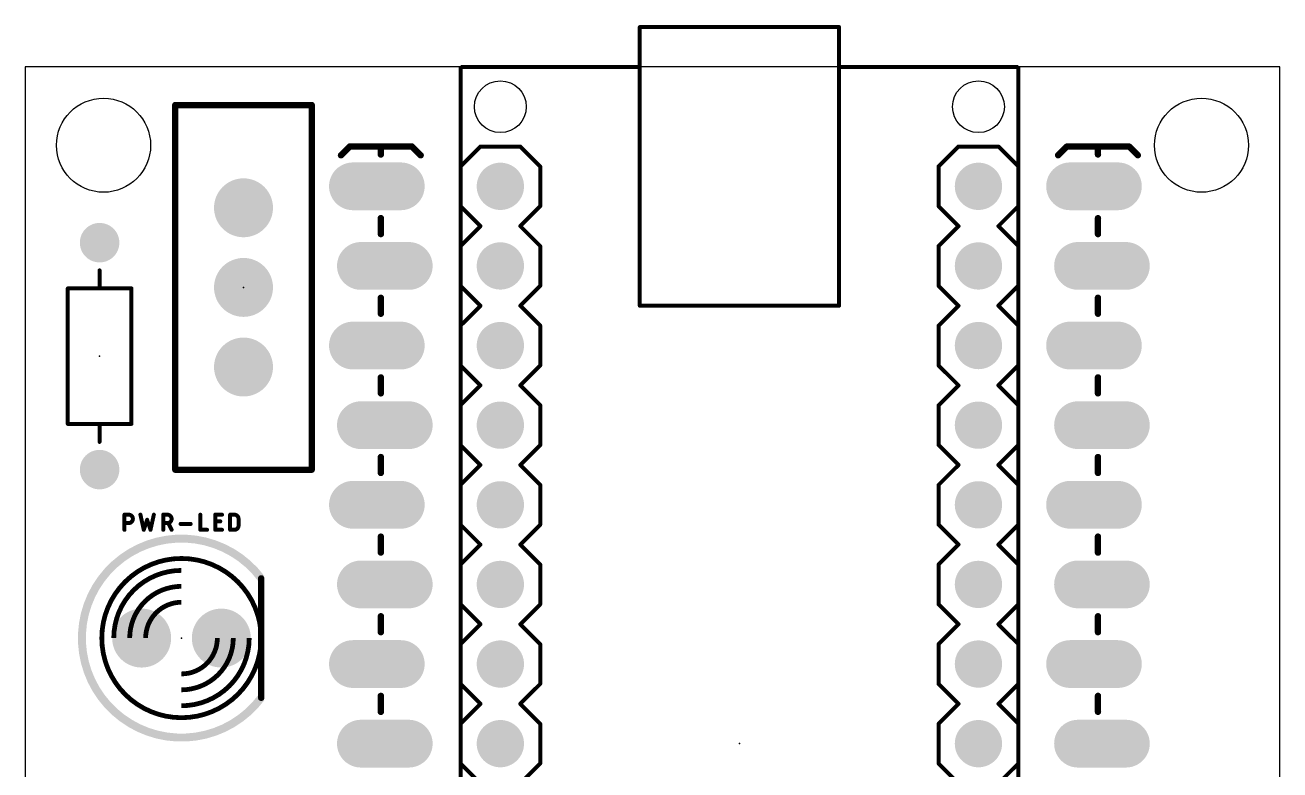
# Model space of a CAD drawing. Header units: millimetres. Extents: x -1479 to 8457, y 1606 to 10461.
# Drawn here: x 3907.58 to 3947.58, y 4742.11 to 4765.87 of the extents above; entities that cross this region are included whole.
import ezdxf

# ---------------------------------------------------------------- set-up
doc = ezdxf.new("R2010")
doc.units = ezdxf.units.MM
for name, color, linetype in [('17', 91, 'Continuous'), ('20', 91, 'Continuous'), ('21', 253, 'Continuous'), ('22', 253, 'Continuous'), ('23', 7, 'Continuous'), ('25', 253, 'Continuous'), ('51', 253, 'Continuous')]:
    doc.layers.add(name, color=color, linetype=linetype)

# ---------------------------------------------------------------- blocks, each defined once
blk = doc.blocks.new('ROUNDP')
at = {"const_width": 0.5}
blk.add_lwpolyline([(0, -0.25, 1), (0, 0.25, 1), (0, -0.25)], format="xyb", dxfattribs=at)
blk = doc.blocks.new('RECT')
blk.add_solid([(-0.5, -0.5), (0.5, -0.5), (-0.5, 0.5), (0.5, 0.5)])
blk = doc.blocks.new('LONGP100')
at = {"const_width": 1}
blk.add_lwpolyline([(-0.5, 0), (0.5, 0)], dxfattribs=at)
at = {"const_width": 0.5}
for points in [[(-0.5, 0.25, 1), (-0.5, -0.25)], [(0.5, -0.25, 1), (0.5, 0.25)]]:
    blk.add_lwpolyline(points, format="xyb", dxfattribs=at)

msp = doc.modelspace()

# ---------------------------------------------------------------- linework, layer by layer
at = {"color": 1}
msp.add_lwpolyline([(3907.583, 4664.535), (3947.583, 4664.535), (3947.583, 4764.535), (3907.583, 4764.535), (3907.583, 4664.535)], dxfattribs=at)
for centre in [(3910.083, 4762.035), (3945.083, 4762.035)]:
    msp.add_circle(centre, 1.5, dxfattribs=at)
at = {"layer": '20'}
for centre in [(3922.733, 4763.265), (3937.973, 4763.265)]:
    msp.add_circle(centre, 0.826, dxfattribs=at)
at = {"layer": '21'}
for points, const_width in [([(3933.528, 4765.805), (3927.178, 4765.805)], 0.127), ([(3927.178, 4765.805), (3927.178, 4764.535)], 0.127), ([(3933.528, 4764.535), (3933.528, 4765.805)], 0.127), ([(3927.178, 4764.535), (3921.463, 4764.535)], 0.127), ([(3921.463, 4764.535), (3921.463, 4761.36)], 0.127), ([(3927.178, 4756.915), (3927.178, 4764.535)], 0.127), ([(3939.243, 4764.535), (3933.528, 4764.535)], 0.127), ([(3933.528, 4764.535), (3933.528, 4756.915)], 0.127), ([(3939.243, 4761.36), (3939.243, 4764.535)], 0.127), ([(3916.72, 4763.315), (3912.37, 4763.315)], 0.203), ([(3912.37, 4763.315), (3912.37, 4751.685)], 0.203), ([(3916.72, 4751.685), (3916.72, 4763.315)], 0.203), ([(3917.933, 4761.995), (3917.653, 4761.716)], 0.203), ([(3918.923, 4761.995), (3917.933, 4761.995)], 0.203), ([(3918.923, 4761.995), (3919.914, 4761.995)], 0.203), ([(3918.923, 4761.995), (3918.923, 4761.741)], 0.203), ([(3919.914, 4761.995), (3920.193, 4761.716)], 0.203), ([(3922.098, 4761.995), (3921.463, 4761.36)], 0.127), ([(3923.368, 4761.995), (3922.098, 4761.995)], 0.127), ([(3924.003, 4761.36), (3923.368, 4761.995)], 0.127), ([(3937.338, 4761.995), (3936.703, 4761.36)], 0.127), ([(3938.608, 4761.995), (3937.338, 4761.995)], 0.127), ([(3939.243, 4761.36), (3938.608, 4761.995)], 0.127), ([(3940.793, 4761.995), (3940.513, 4761.716)], 0.203), ([(3941.783, 4761.995), (3940.793, 4761.995)], 0.203), ([(3941.783, 4761.995), (3942.774, 4761.995)], 0.203), ([(3941.783, 4761.995), (3941.783, 4761.741)], 0.203), ([(3942.774, 4761.995), (3943.053, 4761.716)], 0.203), ([(3921.463, 4761.36), (3921.463, 4760.09)], 0.127), ([(3924.003, 4760.09), (3924.003, 4761.36)], 0.127), ([(3936.703, 4761.36), (3936.703, 4760.09)], 0.127), ([(3939.243, 4760.09), (3939.243, 4761.36)], 0.127), ([(3921.463, 4760.09), (3921.463, 4758.82)], 0.127), ([(3921.463, 4760.09), (3922.098, 4759.455)], 0.127), ([(3923.368, 4759.455), (3924.003, 4760.09)], 0.127), ([(3936.703, 4760.09), (3937.338, 4759.455)], 0.127), ([(3938.608, 4759.455), (3939.243, 4760.09)], 0.127), ([(3939.243, 4758.82), (3939.243, 4760.09)], 0.127), ([(3918.923, 4759.709), (3918.923, 4759.201)], 0.203), ([(3941.783, 4759.709), (3941.783, 4759.201)], 0.203), ([(3922.098, 4759.455), (3921.463, 4758.82)], 0.127), ([(3924.003, 4758.82), (3923.368, 4759.455)], 0.127), ([(3937.338, 4759.455), (3936.703, 4758.82)], 0.127), ([(3939.243, 4758.82), (3938.608, 4759.455)], 0.127), ([(3921.463, 4758.82), (3921.463, 4757.55)], 0.127), ([(3924.003, 4757.55), (3924.003, 4758.82)], 0.127), ([(3936.703, 4758.82), (3936.703, 4757.55)], 0.127), ([(3939.243, 4757.55), (3939.243, 4758.82)], 0.127), ([(3909.958, 4757.467), (3909.958, 4758.043)], 0.127), ([(3921.463, 4757.55), (3921.463, 4756.28)], 0.127), ([(3921.463, 4757.55), (3922.098, 4756.915)], 0.127), ([(3923.368, 4756.915), (3924.003, 4757.55)], 0.127), ([(3936.703, 4757.55), (3937.338, 4756.915)], 0.127), ([(3938.608, 4756.915), (3939.243, 4757.55)], 0.127), ([(3939.243, 4756.28), (3939.243, 4757.55)], 0.127), ([(3910.973, 4757.467), (3908.943, 4757.467)], 0.127), ([(3908.943, 4757.467), (3908.943, 4753.147)], 0.127), ([(3910.973, 4753.147), (3910.973, 4757.467)], 0.127), ([(3918.923, 4757.169), (3918.923, 4756.661)], 0.203), ([(3941.783, 4757.169), (3941.783, 4756.661)], 0.203), ([(3922.098, 4756.915), (3921.463, 4756.28)], 0.127), ([(3924.003, 4756.28), (3923.368, 4756.915)], 0.127), ([(3933.528, 4756.915), (3927.178, 4756.915)], 0.127), ([(3937.338, 4756.915), (3936.703, 4756.28)], 0.127), ([(3939.243, 4756.28), (3938.608, 4756.915)], 0.127), ([(3921.463, 4756.28), (3921.463, 4755.01)], 0.127), ([(3924.003, 4755.01), (3924.003, 4756.28)], 0.127), ([(3936.703, 4756.28), (3936.703, 4755.01)], 0.127), ([(3939.243, 4755.01), (3939.243, 4756.28)], 0.127), ([(3921.463, 4755.01), (3921.463, 4752.47)], 0.127), ([(3921.463, 4755.01), (3922.098, 4754.375)], 0.127), ([(3923.368, 4754.375), (3924.003, 4755.01)], 0.127), ([(3936.703, 4755.01), (3937.338, 4754.375)], 0.127), ([(3938.608, 4754.375), (3939.243, 4755.01)], 0.127), ([(3939.243, 4747.39), (3939.243, 4755.01)], 0.127), ([(3918.923, 4754.629), (3918.923, 4754.121)], 0.203), ([(3921.463, 4753.74), (3922.098, 4754.375)], 0.127), ([(3924.003, 4753.74), (3923.368, 4754.375)], 0.127), ([(3937.338, 4754.375), (3936.703, 4753.74)], 0.127), ([(3939.243, 4753.74), (3938.608, 4754.375)], 0.127), ([(3941.783, 4754.629), (3941.783, 4754.121)], 0.203), ([(3924.003, 4753.74), (3924.003, 4752.47)], 0.127), ([(3936.703, 4753.74), (3936.703, 4752.47)], 0.127), ([(3908.943, 4753.147), (3910.973, 4753.147)], 0.127), ([(3909.958, 4753.147), (3909.958, 4752.571)], 0.127), ([(3921.463, 4752.47), (3921.463, 4751.2)], 0.127), ([(3921.463, 4752.47), (3922.098, 4751.835)], 0.127), ([(3924.003, 4752.47), (3923.368, 4751.835)], 0.127), ([(3936.703, 4752.47), (3937.338, 4751.835)], 0.127), ([(3938.608, 4751.835), (3939.243, 4752.47)], 0.127), ([(3918.923, 4752.089), (3918.923, 4751.581)], 0.203), ([(3941.783, 4752.089), (3941.783, 4751.581)], 0.203), ([(3912.37, 4751.685), (3916.72, 4751.685)], 0.203), ([(3922.098, 4751.835), (3921.463, 4751.2)], 0.127), ([(3923.368, 4751.835), (3924.003, 4751.2)], 0.127), ([(3937.338, 4751.835), (3936.703, 4751.2)], 0.127), ([(3939.243, 4751.2), (3938.608, 4751.835)], 0.127), ([(3921.463, 4751.2), (3921.463, 4749.93)], 0.127), ([(3924.003, 4751.2), (3924.003, 4749.93)], 0.127), ([(3936.703, 4751.2), (3936.703, 4749.93)], 0.127), ([(3918.923, 4749.549), (3918.923, 4749.041)], 0.203), ([(3921.463, 4749.93), (3921.463, 4748.66)], 0.127), ([(3921.463, 4749.93), (3922.098, 4749.295)], 0.127), ([(3924.003, 4749.93), (3923.368, 4749.295)], 0.127), ([(3936.703, 4749.93), (3937.338, 4749.295)], 0.127), ([(3938.608, 4749.295), (3939.243, 4749.93)], 0.127), ([(3941.783, 4749.549), (3941.783, 4749.041)], 0.203), ([(3922.098, 4749.295), (3921.463, 4748.66)], 0.127), ([(3923.368, 4749.295), (3924.003, 4748.66)], 0.127), ([(3937.338, 4749.295), (3936.703, 4748.66)], 0.127), ([(3939.243, 4748.66), (3938.608, 4749.295)], 0.127), ([(3921.463, 4748.66), (3921.463, 4747.39)], 0.127), ([(3924.003, 4748.66), (3924.003, 4747.39)], 0.127), ([(3936.703, 4748.66), (3936.703, 4747.39)], 0.127), ([(3915.108, 4744.408), (3915.108, 4748.218)], 0.203), ([(3921.463, 4747.39), (3921.463, 4746.12)], 0.127), ([(3921.463, 4747.39), (3922.098, 4746.755)], 0.127), ([(3924.003, 4747.39), (3923.368, 4746.755)], 0.127), ([(3936.703, 4747.39), (3937.338, 4746.755)], 0.127), ([(3938.608, 4746.755), (3939.243, 4747.39)], 0.127), ([(3939.243, 4730.88), (3939.243, 4747.39)], 0.127), ([(3918.923, 4747.009), (3918.923, 4746.501)], 0.203), ([(3922.098, 4746.755), (3921.463, 4746.12)], 0.127), ([(3923.368, 4746.755), (3924.003, 4746.12)], 0.127), ([(3937.338, 4746.755), (3936.703, 4746.12)], 0.127), ([(3939.243, 4746.12), (3938.608, 4746.755)], 0.127), ([(3941.783, 4747.009), (3941.783, 4746.501)], 0.203), ([(3921.463, 4746.12), (3921.463, 4744.85)], 0.127), ([(3924.003, 4746.12), (3924.003, 4744.85)], 0.127), ([(3936.703, 4746.12), (3936.703, 4744.85)], 0.127), ([(3921.463, 4744.85), (3921.463, 4743.58)], 0.127), ([(3921.463, 4744.85), (3922.098, 4744.215)], 0.127), ([(3924.003, 4744.85), (3923.368, 4744.215)], 0.127), ([(3936.703, 4744.85), (3937.338, 4744.215)], 0.127), ([(3938.608, 4744.215), (3939.243, 4744.85)], 0.127), ([(3918.923, 4744.469), (3918.923, 4743.961)], 0.203), ([(3941.783, 4744.469), (3941.783, 4743.961)], 0.203), ([(3922.098, 4744.215), (3921.463, 4743.58)], 0.127), ([(3923.368, 4744.215), (3924.003, 4743.58)], 0.127), ([(3937.338, 4744.215), (3936.703, 4743.58)], 0.127), ([(3939.243, 4743.58), (3938.608, 4744.215)], 0.127), ([(3921.463, 4743.58), (3921.463, 4742.31)], 0.127), ([(3924.003, 4743.58), (3924.003, 4742.31)], 0.127), ([(3936.703, 4743.58), (3936.703, 4742.31)], 0.127), ([(3921.463, 4742.31), (3921.463, 4741.04)], 0.127), ([(3921.463, 4742.31), (3922.098, 4741.675)], 0.127), ([(3924.003, 4742.31), (3923.368, 4741.675)], 0.127), ([(3936.703, 4742.31), (3937.338, 4741.675)], 0.127), ([(3938.608, 4741.675), (3939.243, 4742.31)], 0.127)]:
    msp.add_lwpolyline(points, dxfattribs=dict(at, const_width=const_width))
for points, const_width in [([(3927.178, 4765.837, 1), (3927.178, 4765.774)], 0.0635), ([(3927.21, 4765.805, 1), (3927.146, 4765.805)], 0.0635), ([(3933.56, 4765.805, 1), (3933.496, 4765.805)], 0.0635), ([(3933.528, 4765.774, 1), (3933.528, 4765.837)], 0.0635), ([(3912.37, 4763.365, 1), (3912.37, 4763.264)], 0.102), ([(3912.42, 4763.315, 1), (3912.319, 4763.315)], 0.102), ([(3916.77, 4763.315, 1), (3916.669, 4763.315)], 0.102), ([(3916.72, 4763.264, 1), (3916.72, 4763.365)], 0.102), ([(3917.933, 4762.046, 1), (3917.933, 4761.945)], 0.102), ([(3917.968, 4761.959, 1), (3917.897, 4762.031)], 0.102), ([(3918.923, 4762.046, 1), (3918.923, 4761.945)], 0.102), ([(3918.974, 4761.995, 1), (3918.872, 4761.995)], 0.102), ([(3918.923, 4761.945, 1), (3918.923, 4762.046)], 0.102), ([(3919.95, 4762.031, 1), (3919.878, 4761.959)], 0.102), ([(3919.914, 4761.945, 1), (3919.914, 4762.046)], 0.102), ([(3922.098, 4762.027, 1), (3922.098, 4761.964)], 0.0635), ([(3922.121, 4761.973, 1), (3922.076, 4762.018)], 0.0635), ([(3923.391, 4762.018, 1), (3923.346, 4761.973)], 0.0635), ([(3923.368, 4761.964, 1), (3923.368, 4762.027)], 0.0635), ([(3937.338, 4762.027, 1), (3937.338, 4761.964)], 0.0635), ([(3937.361, 4761.973, 1), (3937.316, 4762.018)], 0.0635), ([(3938.631, 4762.018, 1), (3938.586, 4761.973)], 0.0635), ([(3938.608, 4761.964, 1), (3938.608, 4762.027)], 0.0635), ([(3940.793, 4762.046, 1), (3940.793, 4761.945)], 0.102), ([(3940.828, 4761.959, 1), (3940.757, 4762.031)], 0.102), ([(3941.783, 4762.046, 1), (3941.783, 4761.945)], 0.102), ([(3941.834, 4761.995, 1), (3941.732, 4761.995)], 0.102), ([(3941.783, 4761.945, 1), (3941.783, 4762.046)], 0.102), ([(3942.81, 4762.031, 1), (3942.738, 4761.959)], 0.102), ([(3942.774, 4761.945, 1), (3942.774, 4762.046)], 0.102), ([(3917.617, 4761.752, 1), (3917.689, 4761.68)], 0.102), ([(3918.872, 4761.741, 1), (3918.974, 4761.741)], 0.102), ([(3920.157, 4761.68, 1), (3920.229, 4761.752)], 0.102), ([(3940.477, 4761.752, 1), (3940.549, 4761.68)], 0.102), ([(3941.732, 4761.741, 1), (3941.834, 4761.741)], 0.102), ([(3943.017, 4761.68, 1), (3943.089, 4761.752)], 0.102), ([(3921.495, 4761.36, 1), (3921.431, 4761.36)], 0.0635), ([(3921.441, 4761.383, 1), (3921.486, 4761.338)], 0.0635), ([(3921.431, 4761.36, 1), (3921.495, 4761.36)], 0.0635), ([(3924.035, 4761.36, 1), (3923.971, 4761.36)], 0.0635), ([(3923.981, 4761.338, 1), (3924.026, 4761.383)], 0.0635), ([(3936.735, 4761.36, 1), (3936.671, 4761.36)], 0.0635), ([(3936.681, 4761.383, 1), (3936.726, 4761.338)], 0.0635), ([(3939.275, 4761.36, 1), (3939.211, 4761.36)], 0.0635), ([(3939.211, 4761.36, 1), (3939.275, 4761.36)], 0.0635), ([(3939.221, 4761.338, 1), (3939.266, 4761.383)], 0.0635), ([(3921.495, 4760.09, 1), (3921.431, 4760.09)], 0.0635), ([(3921.486, 4760.113, 1), (3921.441, 4760.068)], 0.0635), ([(3921.431, 4760.09, 1), (3921.495, 4760.09)], 0.0635), ([(3923.971, 4760.09, 1), (3924.035, 4760.09)], 0.0635), ([(3924.026, 4760.068, 1), (3923.981, 4760.113)], 0.0635), ([(3936.726, 4760.113, 1), (3936.681, 4760.068)], 0.0635), ([(3936.671, 4760.09, 1), (3936.735, 4760.09)], 0.0635), ([(3939.275, 4760.09, 1), (3939.211, 4760.09)], 0.0635), ([(3939.211, 4760.09, 1), (3939.275, 4760.09)], 0.0635), ([(3939.266, 4760.068, 1), (3939.221, 4760.113)], 0.0635), ([(3918.974, 4759.709, 1), (3918.872, 4759.709)], 0.102), ([(3941.834, 4759.709, 1), (3941.732, 4759.709)], 0.102), ([(3918.872, 4759.201, 1), (3918.974, 4759.201)], 0.102), ([(3922.121, 4759.433, 1), (3922.076, 4759.478)], 0.0635), ([(3922.076, 4759.433, 1), (3922.121, 4759.478)], 0.0635), ([(3923.391, 4759.478, 1), (3923.346, 4759.433)], 0.0635), ([(3923.346, 4759.478, 1), (3923.391, 4759.433)], 0.0635), ([(3937.361, 4759.433, 1), (3937.316, 4759.478)], 0.0635), ([(3937.316, 4759.433, 1), (3937.361, 4759.478)], 0.0635), ([(3938.631, 4759.478, 1), (3938.586, 4759.433)], 0.0635), ([(3938.586, 4759.478, 1), (3938.631, 4759.433)], 0.0635), ([(3941.732, 4759.201, 1), (3941.834, 4759.201)], 0.102), ([(3921.495, 4758.82, 1), (3921.431, 4758.82)], 0.0635), ([(3921.441, 4758.843, 1), (3921.486, 4758.798)], 0.0635), ([(3921.431, 4758.82, 1), (3921.495, 4758.82)], 0.0635), ([(3924.035, 4758.82, 1), (3923.971, 4758.82)], 0.0635), ([(3923.981, 4758.798, 1), (3924.026, 4758.843)], 0.0635), ([(3936.735, 4758.82, 1), (3936.671, 4758.82)], 0.0635), ([(3936.681, 4758.843, 1), (3936.726, 4758.798)], 0.0635), ([(3939.275, 4758.82, 1), (3939.211, 4758.82)], 0.0635), ([(3939.211, 4758.82, 1), (3939.275, 4758.82)], 0.0635), ([(3939.221, 4758.798, 1), (3939.266, 4758.843)], 0.0635), ([(3909.989, 4758.043, 1), (3909.926, 4758.043)], 0.0635), ([(3921.495, 4757.55, 1), (3921.431, 4757.55)], 0.0635), ([(3921.486, 4757.573, 1), (3921.441, 4757.528)], 0.0635), ([(3924.026, 4757.528, 1), (3923.981, 4757.573)], 0.0635), ([(3936.726, 4757.573, 1), (3936.681, 4757.528)], 0.0635), ([(3939.275, 4757.55, 1), (3939.211, 4757.55)], 0.0635), ([(3939.266, 4757.528, 1), (3939.221, 4757.573)], 0.0635), ([(3908.943, 4757.499, 1), (3908.943, 4757.435)], 0.0635), ([(3908.974, 4757.467, 1), (3908.911, 4757.467)], 0.0635), ([(3909.926, 4757.467, 1), (3909.989, 4757.467)], 0.0635), ([(3911.004, 4757.467, 1), (3910.941, 4757.467)], 0.0635), ([(3910.973, 4757.435, 1), (3910.973, 4757.499)], 0.0635), ([(3918.974, 4757.169, 1), (3918.872, 4757.169)], 0.102), ([(3921.431, 4757.55, 1), (3921.495, 4757.55)], 0.0635), ([(3923.971, 4757.55, 1), (3924.035, 4757.55)], 0.0635), ([(3936.671, 4757.55, 1), (3936.735, 4757.55)], 0.0635), ([(3939.211, 4757.55, 1), (3939.275, 4757.55)], 0.0635), ([(3941.834, 4757.169, 1), (3941.732, 4757.169)], 0.102), ([(3922.121, 4756.893, 1), (3922.076, 4756.938)], 0.0635), ([(3922.076, 4756.893, 1), (3922.121, 4756.938)], 0.0635), ([(3923.391, 4756.938, 1), (3923.346, 4756.893)], 0.0635), ([(3923.346, 4756.938, 1), (3923.391, 4756.893)], 0.0635), ([(3927.178, 4756.947, 1), (3927.178, 4756.884)], 0.0635), ([(3927.146, 4756.915, 1), (3927.21, 4756.915)], 0.0635), ([(3933.496, 4756.915, 1), (3933.56, 4756.915)], 0.0635), ([(3933.528, 4756.884, 1), (3933.528, 4756.947)], 0.0635), ([(3937.361, 4756.893, 1), (3937.316, 4756.938)], 0.0635), ([(3937.316, 4756.893, 1), (3937.361, 4756.938)], 0.0635), ([(3938.631, 4756.938, 1), (3938.586, 4756.893)], 0.0635), ([(3938.586, 4756.938, 1), (3938.631, 4756.893)], 0.0635), ([(3918.872, 4756.661, 1), (3918.974, 4756.661)], 0.102), ([(3941.732, 4756.661, 1), (3941.834, 4756.661)], 0.102), ([(3921.495, 4756.28, 1), (3921.431, 4756.28)], 0.0635), ([(3921.441, 4756.303, 1), (3921.486, 4756.258)], 0.0635), ([(3921.431, 4756.28, 1), (3921.495, 4756.28)], 0.0635), ([(3924.035, 4756.28, 1), (3923.971, 4756.28)], 0.0635), ([(3923.981, 4756.258, 1), (3924.026, 4756.303)], 0.0635), ([(3936.735, 4756.28, 1), (3936.671, 4756.28)], 0.0635), ([(3936.681, 4756.303, 1), (3936.726, 4756.258)], 0.0635), ([(3939.275, 4756.28, 1), (3939.211, 4756.28)], 0.0635), ([(3939.211, 4756.28, 1), (3939.275, 4756.28)], 0.0635), ([(3939.221, 4756.258, 1), (3939.266, 4756.303)], 0.0635), ([(3921.495, 4755.01, 1), (3921.431, 4755.01)], 0.0635), ([(3921.486, 4755.033, 1), (3921.441, 4754.988)], 0.0635), ([(3921.431, 4755.01, 1), (3921.495, 4755.01)], 0.0635), ([(3923.971, 4755.01, 1), (3924.035, 4755.01)], 0.0635), ([(3924.026, 4754.988, 1), (3923.981, 4755.033)], 0.0635), ([(3936.726, 4755.033, 1), (3936.681, 4754.988)], 0.0635), ([(3936.671, 4755.01, 1), (3936.735, 4755.01)], 0.0635), ([(3939.275, 4755.01, 1), (3939.211, 4755.01)], 0.0635), ([(3939.211, 4755.01, 1), (3939.275, 4755.01)], 0.0635), ([(3939.266, 4754.988, 1), (3939.221, 4755.033)], 0.0635), ([(3918.974, 4754.629, 1), (3918.872, 4754.629)], 0.102), ([(3922.121, 4754.353, 1), (3922.076, 4754.398)], 0.0635), ([(3922.076, 4754.353, 1), (3922.121, 4754.398)], 0.0635), ([(3923.391, 4754.398, 1), (3923.346, 4754.353)], 0.0635), ([(3923.346, 4754.398, 1), (3923.391, 4754.353)], 0.0635), ([(3937.361, 4754.353, 1), (3937.316, 4754.398)], 0.0635), ([(3937.316, 4754.353, 1), (3937.361, 4754.398)], 0.0635), ([(3938.631, 4754.398, 1), (3938.586, 4754.353)], 0.0635), ([(3938.586, 4754.398, 1), (3938.631, 4754.353)], 0.0635), ([(3941.834, 4754.629, 1), (3941.732, 4754.629)], 0.102), ([(3918.872, 4754.121, 1), (3918.974, 4754.121)], 0.102), ([(3941.732, 4754.121, 1), (3941.834, 4754.121)], 0.102), ([(3921.441, 4753.763, 1), (3921.486, 4753.718)], 0.0635), ([(3924.035, 4753.74, 1), (3923.971, 4753.74)], 0.0635), ([(3923.981, 4753.718, 1), (3924.026, 4753.763)], 0.0635), ([(3936.735, 4753.74, 1), (3936.671, 4753.74)], 0.0635), ([(3936.681, 4753.763, 1), (3936.726, 4753.718)], 0.0635), ([(3939.221, 4753.718, 1), (3939.266, 4753.763)], 0.0635), ([(3908.943, 4753.179, 1), (3908.943, 4753.115)], 0.0635), ([(3909.989, 4753.147, 1), (3909.926, 4753.147)], 0.0635), ([(3910.973, 4753.115, 1), (3910.973, 4753.179)], 0.0635), ([(3908.911, 4753.147, 1), (3908.974, 4753.147)], 0.0635), ([(3910.941, 4753.147, 1), (3911.004, 4753.147)], 0.0635), ([(3909.926, 4752.571, 1), (3909.989, 4752.571)], 0.0635), ([(3921.495, 4752.47, 1), (3921.431, 4752.47)], 0.0635), ([(3921.486, 4752.493, 1), (3921.441, 4752.448)], 0.0635), ([(3921.431, 4752.47, 1), (3921.495, 4752.47)], 0.0635), ([(3923.971, 4752.47, 1), (3924.035, 4752.47)], 0.0635), ([(3924.026, 4752.448, 1), (3923.981, 4752.493)], 0.0635), ([(3936.726, 4752.493, 1), (3936.681, 4752.448)], 0.0635), ([(3936.671, 4752.47, 1), (3936.735, 4752.47)], 0.0635), ([(3939.266, 4752.448, 1), (3939.221, 4752.493)], 0.0635), ([(3918.974, 4752.089, 1), (3918.872, 4752.089)], 0.102), ([(3941.834, 4752.089, 1), (3941.732, 4752.089)], 0.102), ([(3912.37, 4751.735, 1), (3912.37, 4751.634)], 0.102), ([(3912.319, 4751.685, 1), (3912.42, 4751.685)], 0.102), ([(3916.669, 4751.685, 1), (3916.77, 4751.685)], 0.102), ([(3916.72, 4751.634, 1), (3916.72, 4751.735)], 0.102), ([(3918.872, 4751.581, 1), (3918.974, 4751.581)], 0.102), ([(3922.121, 4751.813, 1), (3922.076, 4751.858)], 0.0635), ([(3922.076, 4751.813, 1), (3922.121, 4751.858)], 0.0635), ([(3923.391, 4751.858, 1), (3923.346, 4751.813)], 0.0635), ([(3923.346, 4751.858, 1), (3923.391, 4751.813)], 0.0635), ([(3937.361, 4751.813, 1), (3937.316, 4751.858)], 0.0635), ([(3937.316, 4751.813, 1), (3937.361, 4751.858)], 0.0635), ([(3938.631, 4751.858, 1), (3938.586, 4751.813)], 0.0635), ([(3938.586, 4751.858, 1), (3938.631, 4751.813)], 0.0635), ([(3941.732, 4751.581, 1), (3941.834, 4751.581)], 0.102), ([(3921.495, 4751.2, 1), (3921.431, 4751.2)], 0.0635), ([(3921.441, 4751.223, 1), (3921.486, 4751.178)], 0.0635), ([(3921.431, 4751.2, 1), (3921.495, 4751.2)], 0.0635), ([(3924.035, 4751.2, 1), (3923.971, 4751.2)], 0.0635), ([(3923.981, 4751.178, 1), (3924.026, 4751.223)], 0.0635), ([(3936.735, 4751.2, 1), (3936.671, 4751.2)], 0.0635), ([(3936.681, 4751.223, 1), (3936.726, 4751.178)], 0.0635), ([(3939.221, 4751.178, 1), (3939.266, 4751.223)], 0.0635), ([(3915.108, 4748.218, 3), (3915.108, 4744.408)], 0.254), ([(3918.974, 4749.549, 1), (3918.872, 4749.549)], 0.102), ([(3921.495, 4749.93, 1), (3921.431, 4749.93)], 0.0635), ([(3921.486, 4749.953, 1), (3921.441, 4749.908)], 0.0635), ([(3921.431, 4749.93, 1), (3921.495, 4749.93)], 0.0635), ([(3923.971, 4749.93, 1), (3924.035, 4749.93)], 0.0635), ([(3924.026, 4749.908, 1), (3923.981, 4749.953)], 0.0635), ([(3936.726, 4749.953, 1), (3936.681, 4749.908)], 0.0635), ([(3936.671, 4749.93, 1), (3936.735, 4749.93)], 0.0635), ([(3939.266, 4749.908, 1), (3939.221, 4749.953)], 0.0635), ([(3941.834, 4749.549, 1), (3941.732, 4749.549)], 0.102), ([(3922.121, 4749.273, 1), (3922.076, 4749.318)], 0.0635), ([(3922.076, 4749.273, 1), (3922.121, 4749.318)], 0.0635), ([(3923.391, 4749.318, 1), (3923.346, 4749.273)], 0.0635), ([(3923.346, 4749.318, 1), (3923.391, 4749.273)], 0.0635), ([(3937.361, 4749.273, 1), (3937.316, 4749.318)], 0.0635), ([(3937.316, 4749.273, 1), (3937.361, 4749.318)], 0.0635), ([(3938.631, 4749.318, 1), (3938.586, 4749.273)], 0.0635), ([(3938.586, 4749.318, 1), (3938.631, 4749.273)], 0.0635), ([(3910.028, 4746.313, 1), (3915.108, 4746.313, 1), (3910.028, 4746.313)], 0.152), ([(3918.872, 4749.041, 1), (3918.974, 4749.041)], 0.102), ([(3941.732, 4749.041, 1), (3941.834, 4749.041)], 0.102), ([(3921.495, 4748.66, 1), (3921.431, 4748.66)], 0.0635), ([(3921.441, 4748.683, 1), (3921.486, 4748.638)], 0.0635), ([(3921.431, 4748.66, 1), (3921.495, 4748.66)], 0.0635), ([(3924.035, 4748.66, 1), (3923.971, 4748.66)], 0.0635), ([(3923.981, 4748.638, 1), (3924.026, 4748.683)], 0.0635), ([(3936.735, 4748.66, 1), (3936.671, 4748.66)], 0.0635), ([(3936.681, 4748.683, 1), (3936.726, 4748.638)], 0.0635), ([(3939.221, 4748.638, 1), (3939.266, 4748.683)], 0.0635), ([(3915.159, 4748.218, 1), (3915.058, 4748.218)], 0.102), ([(3921.495, 4747.39, 1), (3921.431, 4747.39)], 0.0635), ([(3921.486, 4747.413, 1), (3921.441, 4747.368)], 0.0635), ([(3921.431, 4747.39, 1), (3921.495, 4747.39)], 0.0635), ([(3923.971, 4747.39, 1), (3924.035, 4747.39)], 0.0635), ([(3924.026, 4747.368, 1), (3923.981, 4747.413)], 0.0635), ([(3936.726, 4747.413, 1), (3936.681, 4747.368)], 0.0635), ([(3936.671, 4747.39, 1), (3936.735, 4747.39)], 0.0635), ([(3939.275, 4747.39, 1), (3939.211, 4747.39)], 0.0635), ([(3939.211, 4747.39, 1), (3939.275, 4747.39)], 0.0635), ([(3939.266, 4747.368, 1), (3939.221, 4747.413)], 0.0635), ([(3918.974, 4747.009, 1), (3918.872, 4747.009)], 0.102), ([(3922.121, 4746.733, 1), (3922.076, 4746.778)], 0.0635), ([(3922.076, 4746.733, 1), (3922.121, 4746.778)], 0.0635), ([(3923.391, 4746.778, 1), (3923.346, 4746.733)], 0.0635), ([(3923.346, 4746.778, 1), (3923.391, 4746.733)], 0.0635), ([(3937.361, 4746.733, 1), (3937.316, 4746.778)], 0.0635), ([(3937.316, 4746.733, 1), (3937.361, 4746.778)], 0.0635), ([(3938.631, 4746.778, 1), (3938.586, 4746.733)], 0.0635), ([(3938.586, 4746.778, 1), (3938.631, 4746.733)], 0.0635), ([(3941.834, 4747.009, 1), (3941.732, 4747.009)], 0.102), ([(3918.872, 4746.501, 1), (3918.974, 4746.501)], 0.102), ([(3941.732, 4746.501, 1), (3941.834, 4746.501)], 0.102), ([(3921.495, 4746.12, 1), (3921.431, 4746.12)], 0.0635), ([(3921.441, 4746.143, 1), (3921.486, 4746.098)], 0.0635), ([(3921.431, 4746.12, 1), (3921.495, 4746.12)], 0.0635), ([(3924.035, 4746.12, 1), (3923.971, 4746.12)], 0.0635), ([(3923.981, 4746.098, 1), (3924.026, 4746.143)], 0.0635), ([(3936.735, 4746.12, 1), (3936.671, 4746.12)], 0.0635), ([(3936.681, 4746.143, 1), (3936.726, 4746.098)], 0.0635), ([(3939.221, 4746.098, 1), (3939.266, 4746.143)], 0.0635), ([(3921.495, 4744.85, 1), (3921.431, 4744.85)], 0.0635), ([(3921.486, 4744.873, 1), (3921.441, 4744.828)], 0.0635), ([(3921.431, 4744.85, 1), (3921.495, 4744.85)], 0.0635), ([(3923.971, 4744.85, 1), (3924.035, 4744.85)], 0.0635), ([(3924.026, 4744.828, 1), (3923.981, 4744.873)], 0.0635), ([(3936.726, 4744.873, 1), (3936.681, 4744.828)], 0.0635), ([(3936.671, 4744.85, 1), (3936.735, 4744.85)], 0.0635), ([(3939.266, 4744.828, 1), (3939.221, 4744.873)], 0.0635), ([(3915.058, 4744.408, 1), (3915.159, 4744.408)], 0.102), ([(3918.974, 4744.469, 1), (3918.872, 4744.469)], 0.102), ([(3941.834, 4744.469, 1), (3941.732, 4744.469)], 0.102), ([(3918.872, 4743.961, 1), (3918.974, 4743.961)], 0.102), ([(3922.121, 4744.193, 1), (3922.076, 4744.238)], 0.0635), ([(3922.076, 4744.193, 1), (3922.121, 4744.238)], 0.0635), ([(3923.391, 4744.238, 1), (3923.346, 4744.193)], 0.0635), ([(3923.346, 4744.238, 1), (3923.391, 4744.193)], 0.0635), ([(3937.361, 4744.193, 1), (3937.316, 4744.238)], 0.0635), ([(3937.316, 4744.193, 1), (3937.361, 4744.238)], 0.0635), ([(3938.631, 4744.238, 1), (3938.586, 4744.193)], 0.0635), ([(3938.586, 4744.238, 1), (3938.631, 4744.193)], 0.0635), ([(3941.732, 4743.961, 1), (3941.834, 4743.961)], 0.102), ([(3921.495, 4743.58, 1), (3921.431, 4743.58)], 0.0635), ([(3921.441, 4743.603, 1), (3921.486, 4743.558)], 0.0635), ([(3921.431, 4743.58, 1), (3921.495, 4743.58)], 0.0635), ([(3924.035, 4743.58, 1), (3923.971, 4743.58)], 0.0635), ([(3923.981, 4743.558, 1), (3924.026, 4743.603)], 0.0635), ([(3936.735, 4743.58, 1), (3936.671, 4743.58)], 0.0635), ([(3936.681, 4743.603, 1), (3936.726, 4743.558)], 0.0635), ([(3939.221, 4743.558, 1), (3939.266, 4743.603)], 0.0635), ([(3921.495, 4742.31, 1), (3921.431, 4742.31)], 0.0635), ([(3921.486, 4742.333, 1), (3921.441, 4742.288)], 0.0635), ([(3921.431, 4742.31, 1), (3921.495, 4742.31)], 0.0635), ([(3923.971, 4742.31, 1), (3924.035, 4742.31)], 0.0635), ([(3924.026, 4742.288, 1), (3923.981, 4742.333)], 0.0635), ([(3936.726, 4742.333, 1), (3936.681, 4742.288)], 0.0635), ([(3936.671, 4742.31, 1), (3936.735, 4742.31)], 0.0635), ([(3939.266, 4742.288, 1), (3939.221, 4742.333)], 0.0635)]:
    msp.add_lwpolyline(points, format="xyb", dxfattribs=dict(at, const_width=const_width))
at = {"layer": '22', "const_width": 0.203}
msp.add_lwpolyline([(3915.108, 4744.408), (3915.108, 4748.218)], dxfattribs=at)
at = {"layer": '22', "const_width": 0.102}
for points in [[(3915.159, 4748.218, 1), (3915.058, 4748.218)], [(3915.058, 4744.408, 1), (3915.159, 4744.408)]]:
    msp.add_lwpolyline(points, format="xyb", dxfattribs=at)
at = {"layer": '23'}
for p in [(3914.545, 4757.5), (3909.958, 4755.307), (3912.568, 4746.313), (3930.353, 4742.945)]:
    msp.add_point(p, dxfattribs=at)
at = {"layer": '25', "const_width": 0.127}
for points in [[(3910.75, 4749.767), (3910.75, 4750.25)], [(3910.75, 4750.25), (3910.884, 4750.25)], [(3910.884, 4749.982), (3910.75, 4749.982)], [(3911.259, 4750.25), (3911.366, 4749.767)], [(3911.366, 4749.767), (3911.473, 4750.089)], [(3911.473, 4750.089), (3911.58, 4749.767)], [(3911.58, 4749.767), (3911.687, 4750.25)], [(3911.985, 4749.767), (3911.985, 4750.25)], [(3911.985, 4750.25), (3912.119, 4750.25)], [(3912.119, 4749.982), (3911.985, 4749.982)], [(3912.254, 4749.767), (3912.146, 4749.982)], [(3912.537, 4749.955), (3912.859, 4749.955)], [(3913.17, 4750.25), (3913.17, 4749.767)], [(3913.645, 4749.767), (3913.645, 4750.25)], [(3913.645, 4750.25), (3913.86, 4750.25)], [(3913.645, 4750.035), (3913.806, 4750.035)], [(3914.119, 4749.767), (3914.119, 4750.25)], [(3914.119, 4750.25), (3914.253, 4750.25)], [(3914.387, 4750.116), (3914.387, 4749.901)], [(3913.17, 4749.767), (3913.384, 4749.767)], [(3913.86, 4749.767), (3913.645, 4749.767)], [(3914.253, 4749.767), (3914.119, 4749.767)]]:
    msp.add_lwpolyline(points, dxfattribs=at)
at = {"layer": '25'}
for points, const_width in [([(3910.782, 4750.25, 1), (3910.718, 4750.25)], 0.0635), ([(3910.75, 4750.282, 1), (3910.75, 4750.218)], 0.0635), ([(3910.75, 4750.013, 1), (3910.75, 4749.95)], 0.0635), ([(3910.884, 4749.982, 1), (3910.884, 4750.25)], 0.127), ([(3910.884, 4750.282, 1), (3910.884, 4750.218)], 0.0635), ([(3910.884, 4750.013, 1), (3910.884, 4749.95)], 0.0635), ([(3910.884, 4750.218, 1), (3910.884, 4750.282)], 0.0635), ([(3910.884, 4749.95, 1), (3910.884, 4750.013)], 0.0635), ([(3911.29, 4750.257, 1), (3911.228, 4750.243)], 0.0635), ([(3911.503, 4750.099, 1), (3911.443, 4750.079)], 0.0635), ([(3911.503, 4750.079, 1), (3911.443, 4750.099)], 0.0635), ([(3911.718, 4750.243, 1), (3911.656, 4750.257)], 0.0635), ([(3912.017, 4750.25, 1), (3911.954, 4750.25)], 0.0635), ([(3911.985, 4750.282, 1), (3911.985, 4750.218)], 0.0635), ([(3911.985, 4750.013, 1), (3911.985, 4749.95)], 0.0635), ([(3912.119, 4749.982, 1), (3912.119, 4750.25)], 0.127), ([(3912.119, 4750.282, 1), (3912.119, 4750.218)], 0.0635), ([(3912.119, 4750.013, 1), (3912.119, 4749.95)], 0.0635), ([(3912.175, 4749.996, 1), (3912.118, 4749.967)], 0.0635), ([(3912.119, 4750.218, 1), (3912.119, 4750.282)], 0.0635), ([(3912.119, 4749.95, 1), (3912.119, 4750.013)], 0.0635), ([(3912.537, 4749.987, 1), (3912.537, 4749.923)], 0.0635), ([(3912.859, 4749.923, 1), (3912.859, 4749.987)], 0.0635), ([(3913.201, 4750.25, 1), (3913.138, 4750.25)], 0.0635), ([(3913.677, 4750.25, 1), (3913.613, 4750.25)], 0.0635), ([(3913.645, 4750.282, 1), (3913.645, 4750.218)], 0.0635), ([(3913.645, 4750.067, 1), (3913.645, 4750.004)], 0.0635), ([(3913.806, 4750.004, 1), (3913.806, 4750.067)], 0.0635), ([(3913.86, 4750.218, 1), (3913.86, 4750.282)], 0.0635), ([(3914.15, 4750.25, 1), (3914.087, 4750.25)], 0.0635), ([(3914.119, 4750.282, 1), (3914.119, 4750.218)], 0.0635), ([(3914.387, 4750.116, 0.4142), (3914.253, 4750.25)], 0.127), ([(3914.253, 4750.282, 1), (3914.253, 4750.218)], 0.0635), ([(3914.253, 4750.218, 1), (3914.253, 4750.282)], 0.0635), ([(3914.419, 4750.116, 1), (3914.355, 4750.116)], 0.0635), ([(3914.355, 4750.116, 1), (3914.419, 4750.116)], 0.0635), ([(3910.718, 4749.767, 1), (3910.782, 4749.767)], 0.0635), ([(3911.336, 4749.777, 1), (3911.396, 4749.757)], 0.0635), ([(3911.335, 4749.76, 1), (3911.397, 4749.774)], 0.0635), ([(3911.549, 4749.774, 1), (3911.611, 4749.76)], 0.0635), ([(3911.55, 4749.757, 1), (3911.61, 4749.777)], 0.0635), ([(3911.954, 4749.767, 1), (3912.017, 4749.767)], 0.0635), ([(3912.225, 4749.753, 1), (3912.282, 4749.781)], 0.0635), ([(3913.17, 4749.799, 1), (3913.17, 4749.735)], 0.0635), ([(3913.138, 4749.767, 1), (3913.201, 4749.767)], 0.0635), ([(3913.384, 4749.735, 1), (3913.384, 4749.799)], 0.0635), ([(3913.645, 4749.799, 1), (3913.645, 4749.735)], 0.0635), ([(3913.613, 4749.767, 1), (3913.677, 4749.767)], 0.0635), ([(3913.86, 4749.735, 1), (3913.86, 4749.799)], 0.0635), ([(3914.119, 4749.799, 1), (3914.119, 4749.735)], 0.0635), ([(3914.087, 4749.767, 1), (3914.15, 4749.767)], 0.0635), ([(3914.253, 4749.767, 0.4142), (3914.387, 4749.901)], 0.127), ([(3914.253, 4749.799, 1), (3914.253, 4749.735)], 0.0635), ([(3914.253, 4749.735, 1), (3914.253, 4749.799)], 0.0635), ([(3914.419, 4749.901, 1), (3914.355, 4749.901)], 0.0635), ([(3914.355, 4749.901, 1), (3914.419, 4749.901)], 0.0635)]:
    msp.add_lwpolyline(points, format="xyb", dxfattribs=dict(at, const_width=const_width))
at = {"layer": '51'}
for points, const_width in [([(3908.943, 4753.147), (3908.943, 4757.467)], 0.12), ([(3908.943, 4757.467), (3910.973, 4757.467)], 0.12), ([(3910.973, 4757.467), (3910.973, 4753.147)], 0.12), ([(3910.973, 4753.147), (3908.943, 4753.147)], 0.12), ([(3915.108, 4744.408), (3915.108, 4748.218)], 0.203)]:
    msp.add_lwpolyline(points, dxfattribs=dict(at, const_width=const_width))
for points, const_width in [([(3908.973, 4757.467, 1), (3908.913, 4757.467)], 0.06), ([(3908.943, 4757.497, 1), (3908.943, 4757.437)], 0.06), ([(3911.003, 4757.467, 1), (3910.943, 4757.467)], 0.06), ([(3910.973, 4757.437, 1), (3910.973, 4757.497)], 0.06), ([(3908.943, 4753.177, 1), (3908.943, 4753.117)], 0.06), ([(3910.973, 4753.117, 1), (3910.973, 4753.177)], 0.06), ([(3908.913, 4753.147, 1), (3908.973, 4753.147)], 0.06), ([(3910.943, 4753.147, 1), (3911.003, 4753.147)], 0.06), ([(3912.568, 4748.472, 0.4142), (3910.409, 4746.313)], 0.152), ([(3912.568, 4747.964, 0.4142), (3910.917, 4746.313)], 0.152), ([(3915.159, 4748.218, 1), (3915.058, 4748.218)], 0.102), ([(3912.568, 4747.456, 0.4142), (3911.425, 4746.313)], 0.152), ([(3912.568, 4745.17, 0.4142), (3913.711, 4746.313)], 0.152), ([(3912.568, 4744.662, 0.4142), (3914.219, 4746.313)], 0.152), ([(3912.568, 4744.154, 0.4142), (3914.727, 4746.313)], 0.152), ([(3915.058, 4744.408, 1), (3915.159, 4744.408)], 0.102)]:
    msp.add_lwpolyline(points, format="xyb", dxfattribs=dict(at, const_width=const_width))

# ---------------------------------------------------------------- block references
at = {"layer": '17'}
for name, p, xscale, yscale, rotation in [('LONGP100', (3918.796, 4760.725), 1.524, 1.524, 180), ('LONGP100', (3918.796, 4760.725), 1.524, 1.524, 180), ('ROUNDP', (3922.733, 4760.725), 1.508, 1.508, 270), ('ROUNDP', (3922.733, 4760.725), 1.508, 1.508, 270), ('ROUNDP', (3937.973, 4760.725), 1.508, 1.508, 270), ('ROUNDP', (3937.973, 4760.725), 1.508, 1.508, 270), ('LONGP100', (3941.656, 4760.725), 1.524, 1.524, 180), ('LONGP100', (3941.656, 4760.725), 1.524, 1.524, 180), ('ROUNDP', (3909.958, 4758.927), 1.26, 1.26, 270), ('ROUNDP', (3909.958, 4758.927), 1.26, 1.26, 270), ('LONGP100', (3919.05, 4758.185), 1.524, 1.524, 180), ('LONGP100', (3919.05, 4758.185), 1.524, 1.524, 180), ('ROUNDP', (3922.733, 4758.185), 1.508, 1.508, 270), ('ROUNDP', (3922.733, 4758.185), 1.508, 1.508, 270), ('ROUNDP', (3937.973, 4758.185), 1.508, 1.508, 270), ('ROUNDP', (3937.973, 4758.185), 1.508, 1.508, 270), ('LONGP100', (3941.91, 4758.185), 1.524, 1.524, 180), ('LONGP100', (3941.91, 4758.185), 1.524, 1.524, 180), ('LONGP100', (3918.796, 4755.645), 1.524, 1.524, 180), ('LONGP100', (3918.796, 4755.645), 1.524, 1.524, 180), ('LONGP100', (3941.656, 4755.645), 1.524, 1.524, 180), ('LONGP100', (3941.656, 4755.645), 1.524, 1.524, 180), ('ROUNDP', (3922.733, 4755.645), 1.508, 1.508, 270), ('ROUNDP', (3922.733, 4755.645), 1.508, 1.508, 270), ('ROUNDP', (3937.973, 4755.645), 1.508, 1.508, 270), ('ROUNDP', (3937.973, 4755.645), 1.508, 1.508, 270), ('LONGP100', (3919.05, 4753.105), 1.524, 1.524, 180), ('LONGP100', (3919.05, 4753.105), 1.524, 1.524, 180), ('ROUNDP', (3922.733, 4753.105), 1.508, 1.508, 270), ('ROUNDP', (3922.733, 4753.105), 1.508, 1.508, 270), ('ROUNDP', (3937.973, 4753.105), 1.508, 1.508, 270), ('ROUNDP', (3937.973, 4753.105), 1.508, 1.508, 270), ('LONGP100', (3941.91, 4753.105), 1.524, 1.524, 180), ('LONGP100', (3941.91, 4753.105), 1.524, 1.524, 180), ('ROUNDP', (3909.958, 4751.687), 1.26, 1.26, 270), ('ROUNDP', (3909.958, 4751.687), 1.26, 1.26, 270), ('LONGP100', (3918.796, 4750.565), 1.524, 1.524, 180), ('LONGP100', (3918.796, 4750.565), 1.524, 1.524, 180), ('ROUNDP', (3922.733, 4750.565), 1.508, 1.508, 270), ('ROUNDP', (3922.733, 4750.565), 1.508, 1.508, 270), ('ROUNDP', (3937.973, 4750.565), 1.508, 1.508, 270), ('ROUNDP', (3937.973, 4750.565), 1.508, 1.508, 270), ('LONGP100', (3941.656, 4750.565), 1.524, 1.524, 180), ('LONGP100', (3941.656, 4750.565), 1.524, 1.524, 180), ('LONGP100', (3919.05, 4748.025), 1.524, 1.524, 180), ('LONGP100', (3919.05, 4748.025), 1.524, 1.524, 180), ('ROUNDP', (3922.733, 4748.025), 1.508, 1.508, 270), ('ROUNDP', (3922.733, 4748.025), 1.508, 1.508, 270), ('ROUNDP', (3937.973, 4748.025), 1.508, 1.508, 270), ('ROUNDP', (3937.973, 4748.025), 1.508, 1.508, 270), ('LONGP100', (3941.91, 4748.025), 1.524, 1.524, 180), ('LONGP100', (3941.91, 4748.025), 1.524, 1.524, 180), ('LONGP100', (3918.796, 4745.485), 1.524, 1.524, 180), ('LONGP100', (3918.796, 4745.485), 1.524, 1.524, 180), ('ROUNDP', (3922.733, 4745.485), 1.508, 1.508, 270), ('ROUNDP', (3922.733, 4745.485), 1.508, 1.508, 270), ('ROUNDP', (3937.973, 4745.485), 1.508, 1.508, 270), ('ROUNDP', (3937.973, 4745.485), 1.508, 1.508, 270), ('LONGP100', (3941.656, 4745.485), 1.524, 1.524, 180), ('LONGP100', (3941.656, 4745.485), 1.524, 1.524, 180), ('LONGP100', (3919.05, 4742.945), 1.524, 1.524, 180), ('LONGP100', (3919.05, 4742.945), 1.524, 1.524, 180), ('ROUNDP', (3922.733, 4742.945), 1.508, 1.508, 270), ('ROUNDP', (3922.733, 4742.945), 1.508, 1.508, 270), ('ROUNDP', (3937.973, 4742.945), 1.508, 1.508, 270), ('ROUNDP', (3937.973, 4742.945), 1.508, 1.508, 270), ('LONGP100', (3941.91, 4742.945), 1.524, 1.524, 180), ('LONGP100', (3941.91, 4742.945), 1.524, 1.524, 180)]:
    msp.add_blockref(name, p, dxfattribs=dict(at, xscale=xscale, yscale=yscale, rotation=rotation))
at = {"layer": '17', "xscale": 1.8796, "yscale": 1.8796}
for p in [(3914.545, 4760.04), (3914.545, 4760.04), (3914.545, 4757.5), (3914.545, 4757.5), (3914.545, 4754.96), (3914.545, 4754.96), (3911.298, 4746.313), (3911.298, 4746.313), (3913.838, 4746.313), (3913.838, 4746.313)]:
    msp.add_blockref('ROUNDP', p, dxfattribs=at)
at = {"layer": '51', "xscale": 0.5842, "yscale": 0.5842}
for p, rotation in [((3918.923, 4760.725), 89.99999999999999), ((3941.783, 4760.725), 89.99999999999999), ((3918.923, 4758.185), 89.99999999999999), ((3941.783, 4758.185), 89.99999999999999), ((3918.923, 4755.645), 89.99999999999999), ((3941.783, 4755.645), 89.99999999999999), ((3918.923, 4753.105), 89.99999999999999), ((3941.783, 4753.105), 89.99999999999999), ((3918.923, 4750.565), 89.99999999999999), ((3941.783, 4750.565), 89.99999999999999), ((3918.923, 4748.025), 180), ((3941.783, 4748.025), 180), ((3918.923, 4745.485), 89.99999999999999), ((3941.783, 4745.485), 89.99999999999999), ((3918.923, 4742.945), 89.99999999999999), ((3941.783, 4742.945), 89.99999999999999)]:
    msp.add_blockref('RECT', p, dxfattribs=dict(at, rotation=rotation))

doc.saveas('drawing.dxf')
